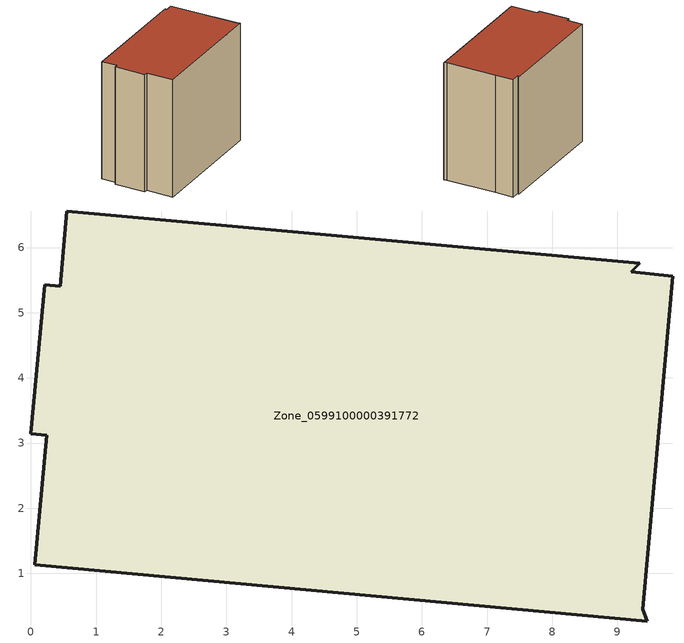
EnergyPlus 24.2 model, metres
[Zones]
Zone_0599100000391772
 floor ground (C_G): 9.72,4.19 9.39,0.45 9.46,0.27 0.06,1.13 0.24,3.12 0,3.14 0.21,5.43 0.45,5.41 0.55,6.56 9.34,5.76 9.21,5.63 9.85,5.56 z0
 wall outside (C_F): 0.24,3.12 0.06,1.13 9.46,0.27 9.39,0.45 9.72,4.19 9.85,5.56 9.21,5.63 9.34,5.76 0.55,6.56 0.45,5.41 0.21,5.43 0,3.14 0.24,3.12 z0:8.94
 roof outside (C_R): 9.39,0.45 9.72,4.19 9.85,5.56 9.21,5.63 9.34,5.76 0.55,6.56 0.45,5.41 0.21,5.43 0,3.14 0.24,3.12 0.06,1.13 9.46,0.27 z8.94
[BUILDING]
Pand.0599100000391772: North Axis=0; Terrain=City; Loads Convergence Tolerance Value=0.04; Temperature Convergence Tolerance Value=0.4; Solar Distribution=FullExterior; Maximum Number of Warmup Days=25; Minimum Number of Warmup Days=1
[Site:Location]
Rotterdam.The.Hague.AP_ZH_NLD Design_Conditions: Latitude=51.96; Longitude=4.45; Time Zone=1; Elevation=-4.5
[SITE:GROUNDTEMPERATURE:BUILDINGSURFACE]
18, 18, 18, 18, 18, 18, 18, 18, 18, 18, 18, 18
[MATERIAL] Thermal Absorptance=0.9; Solar Absorptance=0.7; Visible Absorptance=0.7
Name | Roughness | Thickness | Conductivity | Density | Specific Heat
G.TI.1992-2005 | MediumSmooth | 0.15 | 0.06 | 540 | 1210
F.TI.1992-2005 | Rough | 0.3 | 0.12 | 1920 | 840
R.TI.1992-2005 | MediumRough | 0.2 | 0.08 | 1500 | 1000
[CONSTRUCTION]
C_G: G.TI.1992-2005
C_F: F.TI.1992-2005
C_R: R.TI.1992-2005
[ZONE]
Zone_0599100000391772: Type=1; Multiplier=1; Ceiling Height=Autocalculate; Volume=Autocalculate; Floor Area=autocalculate; Part of Total Floor Area=Yes
[ZONEINFILTRATION:DESIGNFLOWRATE]
Infil_Zone_0599100000391772: Zone or ZoneList or Space or SpaceList=Zone_0599100000391772; Schedule=AlwaysOn; Design Flow Rate Calculation Method=Flow/Area; Flow Rate per Floor Area=0.0015; Constant Term Coefficient=1; Temperature Term Coefficient=0; Velocity Term Coefficient=0; Velocity Squared Term Coefficient=0
[HVACTEMPLATE:ZONE:IDEALLOADSAIRSYSTEM]
Zone_0599100000391772: Maximum Heating Supply Air Temperature=50; Minimum Cooling Supply Air Temperature=13; Maximum Heating Supply Air Humidity Ratio=0.0156; Minimum Cooling Supply Air Humidity Ratio=0.0077; Heating Limit=NoLimit; Cooling Limit=NoLimit; Dehumidification Control Type=ConstantSensibleHeatRatio; Cooling Sensible Heat Ratio=0.7; Dehumidification Setpoint=60; Humidification Control Type=None; Humidification Setpoint=30; Outdoor Air Method=None; Outdoor Air Flow Rate per Person=0.00944; Outdoor Air Flow Rate per Zone Floor Area=0; Outdoor Air Flow Rate per Zone=0; Demand Controlled Ventilation Type=None; Outdoor Air Economizer Type=NoEconomizer; Heat Recovery Type=None; Sensible Heat Recovery Effectiveness=0.7; Latent Heat Recovery Effectiveness=0.65
[ZONECONTROL:THERMOSTAT]
ThermostatControl_Zone_0599100000391772: Zone or ZoneList=Zone_0599100000391772; Control Type Schedule=DualSetpointControlType; Control 1=Thermostat_Zone_0599100000391772; Temperature Difference Between Cutout And Setpoint=0
[THERMOSTATSETPOINT:DUALSETPOINT]
Thermostat_Zone_0599100000391772: Heating Setpoint Temperature Schedule=HeatingSetpoint_Zone_0599100000391772; Cooling Setpoint Temperature Schedule=CoolingSetpoint_Zone_0599100000391772
[SCHEDULE:COMPACT]
HeatingSetpoint_Zone_0599100000391772: Through: 12/31, For: AllDays, Until: 24:00, 21
CoolingSetpoint_Zone_0599100000391772: Through: 12/31, For: AllDays, Until: 24:00, 24
DualSetpointControlType: Through: 12/31, For: AllDays, Until: 24:00, 4
AlwaysOn: Through: 12/31, For: AllDays, Until: 24:00, 1
